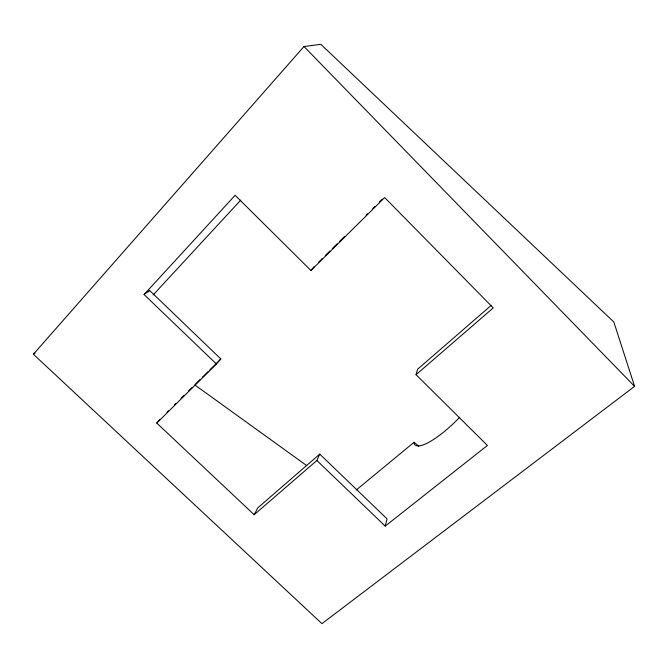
<?xml version="1.0" encoding="UTF-8"?>
<svg xmlns="http://www.w3.org/2000/svg" width="668" height="668" viewBox="0 0 668 668"><rect width="100%" height="100%" fill="white"/><g stroke="black" fill="none" stroke-linecap="round" stroke-linejoin="round"><path stroke-width="1" d="M418.828 446.191L414.102 442.258L414.068 443.26A47.478 12.208 -45 0 0 459.693 417.325M319.747 454.115L316.874 460.486L385.211 526.108L387.081 518.877L319.747 454.115L257.798 507.855L254.166 514.727L156.771 423.061L159.936 419.504M385.211 526.108L487.423 445.456L416.047 374.69L417.584 369.245L491.264 305.326M156.771 423.061L216.44 364.027L144.079 294.538L235.119 195.306L310.962 270.507L314.16 266.582M216.44 364.027L220.832 358.966L149.607 290.455L144.079 294.538M33.4 354.249L303.99 46.518L320.849 44.347L613.834 322.001L634.6 386.363L321.951 623.653L33.4 354.249L35.095 353.071M148.204 291.983L149.607 290.455M153.139 294.98L240.772 200.099M167 412.256L168.47 410.795M174.373 404.958L175.851 403.497M181.011 398.387L183.959 395.464M188.384 391.089L192.075 387.44M195.023 384.517L200.183 379.407M202.396 377.22L208.299 371.375M209.769 369.922L220.832 358.966M318.611 262.182L322.318 258.508M325.283 255.577L329.733 251.168M332.697 248.237L337.148 243.828M339.369 241.632L344.563 236.489M366.064 215.205L367.55 213.735M372.736 208.6L374.965 206.395M379.407 201.995L382.38 199.056M310.962 270.507L384.676 197.561L493.251 307.906L416.047 374.69M254.166 514.727L316.874 460.486M356.186 490.078L414.102 442.258M195.139 385.169L306.687 465.588M303.99 46.518L634.6 386.363"/></g></svg>
